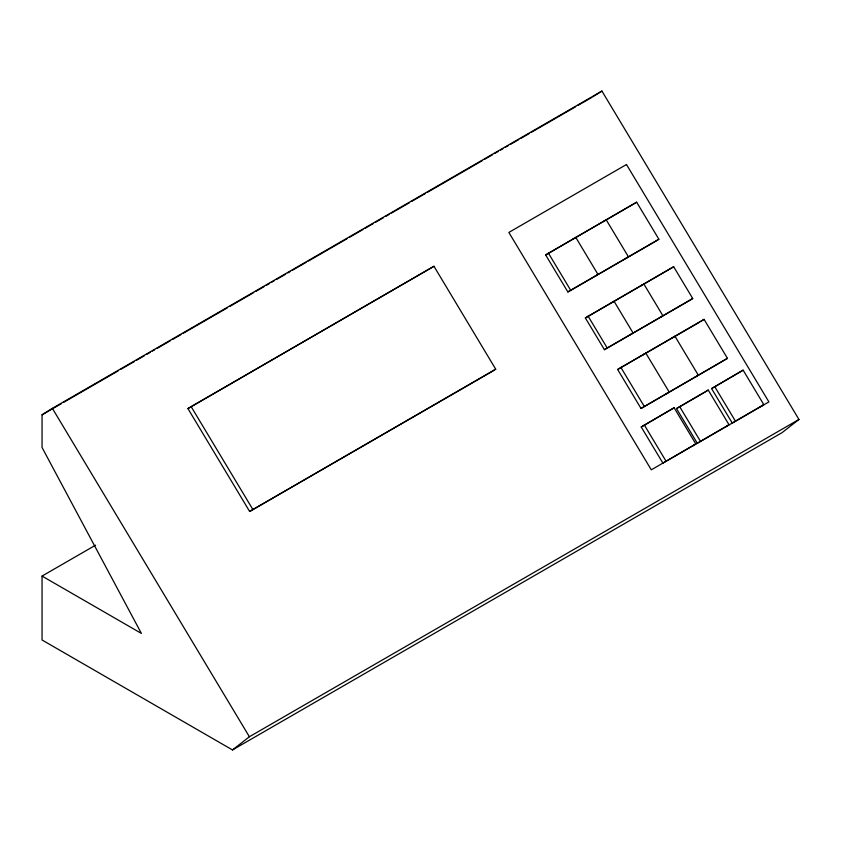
<?xml version="1.0" encoding="UTF-8"?>
<svg xmlns="http://www.w3.org/2000/svg" width="841" height="841" viewBox="0 0 841 841"><rect width="100%" height="100%" fill="white"/><g stroke="black" fill="none" stroke-linecap="round" stroke-linejoin="round"><path stroke-width="1.26" d="M232.494 749.941L249.388 736.748L798.95 419.459L601.925 91.059L52.363 408.348L42.05 414.813L42.05 447.486L141.393 633.431L42.05 576.074L42.05 639.99L232.494 749.941L782.056 432.652L798.95 419.459M187.911 408.568L433.967 266.282L495.706 369.178L492.532 371.228L249.64 511.465L187.911 408.568L433.967 266.282M545.651 254.939L636.658 202.208L658.871 239.222L656.106 241.01L567.864 291.953L545.651 254.939L636.658 202.208M572.984 239.159L575.749 237.372L597.951 274.397L595.186 276.184M603.439 221.582L606.203 219.795L628.416 256.81L625.641 258.597M567.864 291.953L658.871 239.222M249.64 511.465L495.706 369.178M585.357 317.94L673.673 266.755L692.721 298.492L689.977 300.269L604.406 349.677L585.357 317.94L673.673 266.755M611.27 302.981L613.1 301.793M641.105 285.751L643.849 283.985L662.887 315.722L660.143 317.488M604.406 349.677L692.721 298.492M630.308 334.718L633.052 332.941L614.014 301.204M617.63 369.483L704.064 319.359L727.454 358.35L641.021 408.474L617.63 369.483L699.701 322.092M642.535 355.102L645.772 353.01L669.163 392.001L665.935 394.093M671.686 338.271L674.913 336.19L698.314 375.181L695.076 377.262M700.826 321.451L704.064 319.359M641.021 408.474L727.454 358.35M695.791 443.901L662.887 463.118L641.22 426.986L674.125 407.78L695.791 443.901L692.69 445.909M674.125 407.78L641.22 426.986M729.01 424.726L697.305 443.249L676.5 408.568L708.217 390.045L729.01 424.726L725.909 426.734M705.105 392.053L708.217 390.045M763.807 404.637L732.259 423.065L711.581 388.584L743.118 370.156L763.807 404.637L760.706 406.645M743.118 370.156L711.581 388.584M592.642 96.883L601.925 91.059M42.05 414.813L61.393 403.648M63.664 402.334L118.287 370.797M120.557 369.483L134.213 361.609M136.484 360.295L144.452 355.69M146.733 354.376L150.14 352.411M152.421 351.096L154.691 349.782M156.973 348.468L170.618 340.584M172.899 339.27L180.868 334.676M183.138 333.362L227.512 307.743M229.793 306.429L253.688 292.626M255.958 291.312L263.927 286.718M266.198 285.404L269.614 283.428M271.885 282.124L274.166 280.81M276.437 279.496L285.541 274.24M287.822 272.926L290.092 271.611M292.374 270.297L306.019 262.413M308.3 261.099L346.986 238.76M349.257 237.446L362.913 229.561M365.194 228.247L373.152 223.653M375.433 222.339L383.391 217.745M385.672 216.431L389.078 214.455M391.359 213.141L409.567 202.628M411.838 201.314L425.493 193.441M427.764 192.126L482.387 160.589M484.658 159.275L492.626 154.681M494.897 153.367L498.314 151.391M500.584 150.076L502.865 148.762M505.136 147.448L508.553 145.482M510.834 144.168L518.792 139.564M521.073 138.26L529.031 133.656M531.312 132.342L575.686 106.723M577.956 105.409L591.612 97.524M42.05 576.074L95.527 545.199M676.5 408.568L704.001 392.694M714.682 386.576L735.37 421.057M679.612 406.56L700.416 441.241M620.858 367.391L644.248 406.382M588.101 316.163L607.149 347.901M548.416 253.152L570.629 290.166M644.322 424.978L665.998 461.11M191.075 406.518L252.815 509.415M52.363 408.348L249.388 736.748M626.482 164.521L508.858 232.431L651.281 469.825L768.905 401.914L626.482 164.521"/></g></svg>
